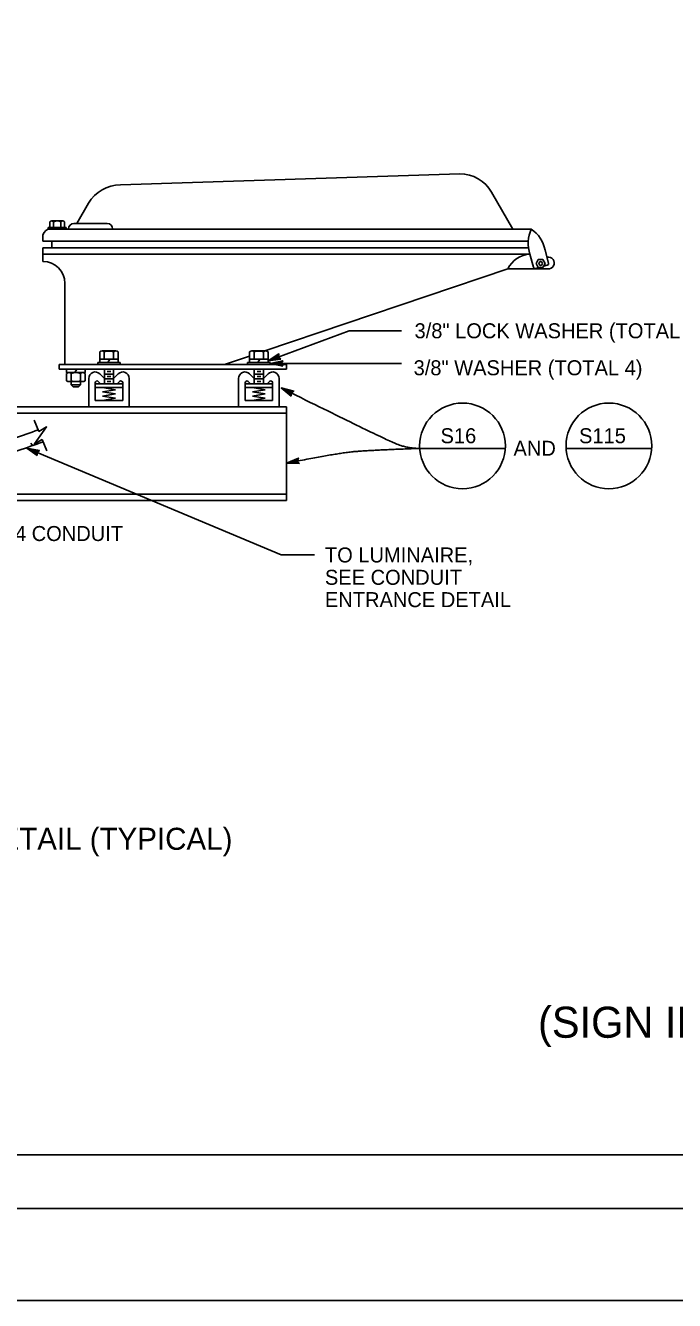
# Model space of a CAD drawing. Extents: x -894 to 866, y -472 to 714.
# Drawn here: x 72 to 375, y -472 to 123 of the extents above; entities that cross this region are included whole.
import ezdxf

# ---------------------------------------------------------------- set-up
doc = ezdxf.new("R2010")
doc.units = 0
for name, color, linetype in [('56 Stage 3 Anno', 7, 'Continuous'), ('57 Undefined', 7, 'Continuous'), ('60 Nongeo Data', 7, 'Continuous'), ('border_INSIDE-BORDER-anno', 7, 'Continuous'), ('border_PLOTTING-ELEMENTS', 7, 'Continuous'), ('border_rw_22x34_Cut_Lines', 7, 'Continuous'), ('border_SHEET', 7, 'Continuous')]:
    doc.layers.add(name, color=color, linetype=linetype)

msp = doc.modelspace()

# ---------------------------------------------------------------- linework, layer by layer
at = {"layer": '56 Stage 3 Anno'}
for p, q in [((185.63, -33.69), (223.54, -19.69)), ((223.54, -19.69), (247.93, -19.69)), ((186.56, -34.86), (247.93, -34.88))]:
    msp.add_line(p, q, dxfattribs=at)
for points in [[(191.63, -32.88), (185.63, -33.69), (190.72, -30.41), (190.64, -30.81), (186.92, -33.21), (191.31, -32.62), (191, -32.37), (188.18, -32.75), (190.57, -31.21), (190.49, -31.61), (189.46, -32.28), (190.68, -32.11), (190.43, -31.91), (190.72, -30.41), (190.43, -31.91)], [(192.47, -36.18), (186.56, -34.86), (192.47, -33.56), (192.26, -33.91), (187.93, -34.86), (192.26, -35.83), (192.05, -35.49), (189.28, -34.87), (192.05, -34.25), (191.84, -34.6), (190.64, -34.87), (191.84, -35.14), (191.68, -34.87), (192.47, -33.56), (191.68, -34.87)], [(196.46, -50.09), (191.76, -46.27), (197.63, -47.73), (197.29, -47.95), (192.99, -46.88), (196.43, -49.68), (196.4, -49.27), (194.19, -47.48), (196.94, -48.17), (196.6, -48.39), (195.41, -48.09), (196.37, -48.87), (196.34, -48.55), (197.63, -47.73), (196.34, -48.55)], [(77.89, -77.88), (72.95, -74.38), (78.9, -75.46), (78.57, -75.7), (74.21, -74.91), (77.83, -77.48), (77.77, -77.08), (75.46, -75.44), (78.25, -75.94), (77.92, -76.18), (76.71, -75.96), (77.71, -76.67), (77.67, -76.36), (78.9, -75.46), (77.67, -76.36)], [(200.27, -81.6), (194.22, -81.48), (199.76, -79.03), (199.62, -79.41), (195.57, -81.2), (200, -81.3), (199.73, -81), (196.89, -80.94), (199.48, -79.79), (199.34, -80.18), (198.22, -80.68), (199.45, -80.7), (199.24, -80.47), (199.76, -79.03), (199.24, -80.47)]]:
    msp.add_lwpolyline(points, close=True, dxfattribs=at)
msp.add_lwpolyline([(207.37, -124.26), (191.76, -124.18), (72.95, -74.38)], dxfattribs=at)
for points in [[(191.76, -46.27), (241.54, -71.09), (251.75, -74.61), (256.41, -74.51)], [(194.22, -81.48), (217.8, -76.73), (233.8, -75.32), (256.41, -74.51)]]:
    msp.add_open_spline(points, degree=2, dxfattribs=at)
at = {"layer": '57 Undefined'}
for p, q in [((256.41, -74.51), (296.35, -74.51)), ((324.76, -74.51), (364.69, -74.51))]:
    msp.add_line(p, q, dxfattribs=at)
for centre in [(276.38, -73.36), (344.72, -73.36)]:
    msp.add_circle(centre, 20, dxfattribs=at)
at = {"layer": '60 Nongeo Data'}
for p, q in [((116.7, 48.52), (275.1, 53.73)), ((289.97, 45.14), (299.91, 27.92)), ((96.37, 30.49), (101.83, 39.94)), ((83.76, 31.35), (83.76, 28.68)), ((89.8, 31.7), (84.62, 31.7)), ((85.49, 31.35), (85.49, 28.68)), ((88.94, 31.35), (88.94, 28.68)), ((90.67, 31.35), (90.67, 28.68)), ((94.95, 30.49), (110.57, 30.49)), ((80.44, 22.2), (80.44, 23.92)), ((83.02, 28.68), (83.02, 27.92)), ((91.41, 28.68), (83.02, 28.68)), ((83.02, 27.92), (308.5, 27.92)), ((90.74, 27.92), (90.74, 28)), ((91.41, 28.68), (91.41, 27.92)), ((113.06, 27.92), (113.06, 28)), ((80.44, 22.2), (307.01, 22.2)), ((80.44, 19.2), (80.44, 12.76)), ((80.44, 19.2), (307.13, 19.2)), ((84.73, 22.2), (84.73, 19.2)), ((314.91, 18.08), (316.53, 12.04)), ((80.44, 16.19), (307.86, 16.19)), ((80.44, 12.76), (80.53, 12.76)), ((307.86, 16.19), (309.48, 10.15)), ((310.7, 11.83), (311.77, 13.69)), ((310.9, 12.12), (310.9, 12.12)), ((313.92, 13.69), (311.77, 13.69)), ((313.92, 13.69), (314.99, 11.83)), ((184.11, -29.02), (297.56, 9.33)), ((297.56, 9.33), (316.25, 9.33)), ((312.13, 9.98), (310.53, 9.55)), ((310.7, 11.83), (311.77, 9.98)), ((313.92, 9.98), (311.77, 9.98)), ((313.92, 9.98), (314.99, 11.83)), ((315.92, 10.99), (314.25, 10.54)), ((90.74, -35.36), (90.74, 2.54)), ((107.03, -29.46), (107.03, -32.8)), ((114.59, -29.02), (108.11, -29.02)), ((109.19, -29.46), (109.19, -32.8)), ((113.51, -29.46), (113.51, -32.8)), ((115.66, -29.46), (115.66, -32.8)), ((177, -29.46), (177, -32.8)), ((184.55, -29.02), (178.08, -29.02)), ((179.16, -29.46), (179.16, -32.8)), ((183.47, -29.46), (183.47, -32.8)), ((185.63, -29.46), (185.63, -32.8)), ((88.17, -35.36), (194.19, -35.36)), ((88.17, -37.51), (88.17, -35.36)), ((106.1, -34.41), (106.1, -35.36)), ((116.59, -34.41), (106.1, -34.41)), ((107.03, -32.8), (115.66, -32.8)), ((107.03, -34.41), (107.03, -32.8)), ((110.88, -34.41), (111.81, -32.8)), ((115.66, -34.41), (115.66, -32.8)), ((116.59, -34.41), (116.59, -35.36)), ((165.35, -35.36), (177, -31.43)), ((176.07, -34.41), (176.07, -35.36)), ((186.56, -34.41), (176.07, -34.41)), ((177, -32.8), (185.63, -32.8)), ((177, -34.41), (177, -32.8)), ((180.85, -34.41), (181.78, -32.8)), ((185.63, -34.41), (185.63, -32.8)), ((186.56, -34.41), (186.56, -35.36)), ((194.19, -37.51), (194.19, -35.36)), ((88.17, -37.51), (194.19, -37.51)), ((91.58, -39.12), (91.58, -37.51)), ((91.58, -39.12), (100.21, -39.12)), ((91.58, -42.9), (91.58, -39.56)), ((93.74, -42.9), (93.74, -39.56)), ((95.43, -39.12), (96.36, -37.51)), ((98.05, -42.9), (98.05, -39.56)), ((100.21, -39.12), (100.21, -37.51)), ((100.21, -42.9), (100.21, -39.56)), ((109.2, -41.85), (107.03, -39.68)), ((109.2, -44.38), (109.2, -37.51)), ((109.2, -39.8), (113.49, -39.8)), ((110.49, -38.66), (112.21, -38.66)), ((110.49, -40.94), (112.21, -40.94)), ((113.49, -44.38), (113.49, -37.51)), ((113.49, -41.85), (115.66, -39.68)), ((179.17, -41.85), (177, -39.68)), ((179.17, -44.38), (179.17, -37.51)), ((179.17, -39.8), (183.46, -39.8)), ((180.46, -38.66), (182.17, -38.66)), ((180.46, -40.94), (182.17, -40.94)), ((183.46, -44.38), (183.46, -37.51)), ((183.46, -41.85), (185.63, -39.68)), ((92.66, -43.34), (99.13, -43.34)), ((93.75, -43.34), (93.75, -44.77)), ((94.7, -45.72), (93.75, -44.77)), ((98.04, -44.77), (93.75, -44.77)), ((97.09, -45.72), (94.7, -45.72)), ((97.09, -45.72), (98.04, -44.77)), ((98.04, -43.34), (98.04, -44.77)), ((101.9, -55.11), (101.9, -41.8)), ((104.91, -52.11), (104.91, -43.88)), ((104.91, -44.38), (117.79, -44.38)), ((104.91, -46.1), (117.79, -46.1)), ((107.48, -44.38), (106.37, -43.27)), ((107.49, -46.1), (115.23, -46.1)), ((114.35, -47.1), (108.34, -46.1)), ((108.34, -48.1), (114.35, -47.1)), ((109.2, -42.09), (113.49, -42.09)), ((110.49, -43.23), (112.21, -43.23)), ((115.21, -44.38), (116.32, -43.27)), ((117.79, -52.11), (117.79, -43.88)), ((120.79, -55.11), (120.79, -41.8)), ((171.87, -55.11), (171.87, -41.8)), ((174.88, -52.11), (174.88, -43.88)), ((174.88, -44.38), (187.75, -44.38)), ((174.88, -46.1), (187.75, -46.1)), ((177.45, -44.38), (176.34, -43.27)), ((184.32, -47.1), (178.31, -46.1)), ((178.31, -48.1), (184.32, -47.1)), ((179.17, -42.09), (183.46, -42.09)), ((180.46, -43.23), (182.17, -43.23)), ((185.18, -44.38), (186.29, -43.27)), ((187.75, -52.11), (187.75, -43.88)), ((190.76, -55.11), (190.76, -41.8)), ((104.91, -52.11), (117.79, -52.11)), ((107.49, -52.11), (115.23, -52.11)), ((114.35, -49.1), (108.34, -48.1)), ((108.34, -50.1), (114.35, -49.1)), ((114.35, -51.1), (108.34, -50.1)), ((108.34, -52.11), (114.35, -51.1)), ((174.88, -52.11), (187.75, -52.11)), ((184.32, -49.1), (178.31, -48.1)), ((178.31, -50.1), (184.32, -49.1)), ((184.32, -51.1), (178.31, -50.1)), ((178.31, -52.11), (184.32, -51.1)), ((-203.96, -55.11), (194.19, -55.11)), ((-200.68, -58.11), (194.19, -58.11)), ((194.19, -98.89), (194.19, -55.11)), ((78.62, -66.57), (76.45, -61.34)), ((82.37, -75.61), (80.2, -70.38)), ((75.83, -73.3), (74.93, -72.05)), ((-264.53, -95.89), (194.19, -95.89)), ((-264.53, -98.89), (194.19, -98.89))]:
    msp.add_line(p, q, dxfattribs=at)
msp.add_lwpolyline([(78.62, -66.57), (82.23, -64.52), (76.59, -72.43), (80.2, -70.38)], dxfattribs=at)
msp.add_circle((312.85, 11.83), 0.858, dxfattribs=at)
for centre, radius, start, end in [((275.1, 36.56), 17.17, 30.00035, 90), ((116.7, 31.35), 17.17, 90, 149.99991), ((84.62, 30.46), 1.24, 45.96474, 134.03526), ((87.21, 27.01), 4.68, 68.32588, 111.67412), ((89.8, 30.46), 1.24, 45.96474, 134.03526), ((94.95, 28), 2.49, 90, 180), ((110.57, 28), 2.49, 0, 90), ((84.43, 24.18), 4, 110.69136, 183.73006), ((322.22, 21.29), 15.24, 154.23449, 199.55796), ((299.92, 15.32), 15.24, 10.44239, 55.76586), ((80.53, 2.54), 10.22, 0, 90), ((308.63, 3.88), 12.33, 93.56192, 153.81821), ((316.46, 12.06), 2.75, 265.56782, 103.37976), ((315.7, 11.82), 0.858, 285.0007, 15.00018), ((310.31, 10.38), 0.858, 195.00018, 284.99883), ((108.11, -30.57), 1.55, 45.96474, 134.03526), ((111.35, -34.89), 5.85, 68.32588, 111.67412), ((114.59, -30.57), 1.55, 45.96474, 134.03526), ((178.08, -30.57), 1.55, 45.96474, 134.03526), ((181.31, -34.89), 5.85, 68.32588, 111.67412), ((184.55, -30.57), 1.55, 45.96474, 134.03526), ((92.66, -40.68), 1.55, 45.96474, 134.03526), ((95.89, -44.99), 5.85, 68.32588, 111.67412), ((99.13, -40.68), 1.55, 45.96474, 134.03526), ((104.91, -41.8), 3, 45, 180), ((117.79, -41.8), 3, 0, 135), ((174.88, -41.8), 3, 45, 180), ((187.75, -41.8), 3, 0, 135), ((92.66, -41.78), 1.55, 225.96474, 314.03526), ((95.89, -37.47), 5.85, 248.32588, 291.67412), ((99.13, -41.78), 1.55, 225.96474, 314.03526), ((105.77, -43.88), 0.858, 45, 180), ((116.93, -43.88), 0.858, 0, 135), ((175.73, -43.88), 0.858, 45, 180), ((186.9, -43.88), 0.858, 0, 135)]:
    msp.add_arc(centre, radius, start, end, dxfattribs=at)
for points in [[(35.2, -80.58), (57.09, -78.67), (80.63, -71.41)], [(35.34, -74.54), (55.93, -72.74), (78.31, -65.84)]]:
    msp.add_spline(points, degree=3, dxfattribs=at)
at = {"layer": 'border_PLOTTING-ELEMENTS'}
for points in [[(-894.04, -472.44), (865.96, -472.44), (865.96, 713.56), (-894.04, 713.56)], [(-864.04, 670.56), (835.96, 670.56), (835.96, -429.44), (-864.04, -429.44)]]:
    msp.add_lwpolyline(points, close=True, dxfattribs=at)
at = {"layer": 'border_rw_22x34_Cut_Lines'}
msp.add_lwpolyline([(-864.04, 670.56), (835.96, 670.56), (835.96, -429.44), (-864.04, -429.44)], close=True, dxfattribs=at)
at = {"layer": 'border_SHEET'}
msp.add_line((810.96, -404.44), (-814.04, -404.44), dxfattribs=at)

# ---------------------------------------------------------------- texts
at = {"layer": '57 Undefined'}
for s, height, p in [('3/8" LOCK WASHER (TOTAL 4)', 7, (254, -23.09)), ('3/8" WASHER (TOTAL 4)', 7, (253.56, -40.36)), ('S16', 7, (266.13, -72.1)), ('S115', 7, (330.78, -72.1)), ('AND', 7, (300.18, -77.96)), ('3/4"C, TYPE 4 CONDUIT', 7, (12.14, -117.77)), ('TO LUMINAIRE,', 7, (212.16, -127.78)), ('SEE CONDUIT', 7, (212.16, -138.22)), ('ENTRANCE DETAIL', 7, (212.16, -148.65)), ('OVERHEAD SIGN LUMINAIRE MOUNTING DETAIL (TYPICAL)', 10.302, (-225.99, -261.98))]:
    msp.add_text(s, height=height, dxfattribs=at).set_placement(p)
at = {"layer": 'border_INSIDE-BORDER-anno'}
msp.add_text('(SIGN ILLUMINATION EQUIPMENT)', height=14.5, dxfattribs=at).set_placement((311.62, -349.74))

doc.saveas('drawing.dxf')
